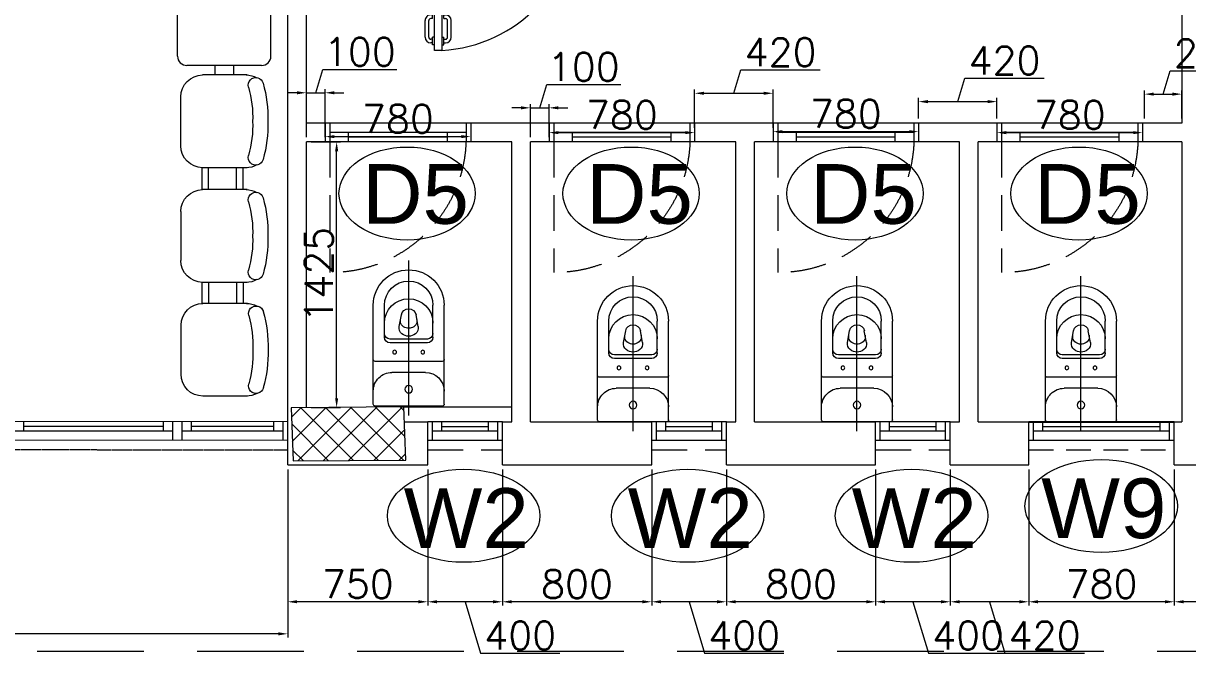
# Model space of a CAD drawing. Header units: millimetres. Extents: x -2143172 to 5255, y -610845 to 279739.
# Drawn here: x -1103364 to -1097125, y -595631 to -592252 of the extents above; entities that cross this region are included whole.
import ezdxf

# ---------------------------------------------------------------- set-up
doc = ezdxf.new("R2010")
doc.units = ezdxf.units.MM
doc.header["$LTSCALE"] = 30
doc.linetypes.add('HIDDEN', pattern=[9.525, 6.35, -3.175])
doc.linetypes.add('HIDDEN2', pattern=[0.1875, 0.125, -0.0625])
doc.layers.get('0').update_dxf_attribs({"lineweight": 5})
doc.layers.get('Defpoints').update_dxf_attribs({"lineweight": 5})
for name, color, linetype, lineweight in [('Al door tag', 4, 'Continuous', 5), ('Al Window tag', 5, 'Continuous', 5), ('Aluminum', 7, 'Continuous', 5), ('C-HYDR-CTCH', 6, 'Continuous', 5), ('dims.', 152, 'Continuous', 5), ('Hatch', 252, 'Continuous', 5), ('LOADING', 163, 'Continuous', 5), ('Medical Equipment and Furniture1', 163, 'Continuous', 5), ('New Aluminium', 250, 'Continuous', 5), ('Proj', 7, 'HIDDEN2', 5), ('SANIT', 250, 'Continuous', 5), ('Structure', 20, 'Continuous', 5), ('Walls', 32, 'Continuous', 5)]:
    doc.layers.add(name, color=color, linetype=linetype, lineweight=lineweight)
doc.layers.add('Wooden Joinery', color=7, linetype='Continuous', lineweight=5, true_color=0x521300)
doc.layers.add('X-WHITE glass', color=255, linetype='Continuous')
doc.styles.add('SIMPLEX', font='SIMPLEX.shx', dxfattribs={"height": 150})
doc.styles.add('TTLB-A0-JeddahDP$0$swis721', font='swiss.ttf')
doc.dimstyles.new('Buk', dxfattribs={"dimtxt": 150, "dimasz": 50, "dimexe": 20, "dimexo": 25, "dimgap": 20, "dimtad": 1, "dimdec": 0, "dimrnd": 5, "dimdsep": 46, "dimtxsty": 'SIMPLEX', "dimcen": 0, "dimdle": 20, "dimclrd": 256, "dimclre": 256, "dimclrt": 256, "dimadec": 0, "dimazin": 0, "dimtfac": 0.0075, "dimtdec": 0, "dimtmove": 1, "dimatfit": 2, "dimldrblk": 'ARCHTICK', "dimfxl": 1, "dimtolj": 1, "dimtzin": 0, "dimlwd": -1, "dimlwe": -1, "dimarcsym": 0})

# ---------------------------------------------------------------- blocks, each defined once
blk = doc.blocks.new('WC manta')
at = {"layer": 'SANIT'}
for p, q in [((-0.12, 0.19), (0.41, 0.19)), ((-0.13, 0.18), (-0.13, -0.18)), ((0.109, 0.18), (0.109, -0.18)), ((0.239, 0.13), (0.41, 0.13)), ((0.05, 0.09), (0.05, -0.09)), ((0.209, 0.1), (0.209, -0.1)), ((0.229, 0.1), (0.229, -0.1)), ((-0.18, 0), (0.65, 0)), ((0.2955, 0.051), (0.3581, 0.0393)), ((0.2955, -0.051), (0.3581, -0.0393)), ((0.239, -0.13), (0.41, -0.13)), ((-0.12, -0.19), (0.41, -0.19))]:
    blk.add_line(p, q, dxfattribs=at)
for centre, radius in [((0.159, 0.0752), 0.01), ((-0.04, 0), 0.02), ((0.159, -0.0753), 0.01)]:
    blk.add_circle(centre, radius, dxfattribs=at)
for centre, radius, start, end in [((-0.12, 0.18), 0.01, 90, 180), ((-0.05, 0.09), 0.1, 0, 90), ((0.119, 0.18), 0.01, 90, 180), ((0.41, 0), 0.19, 270, 90), ((0.239, 0.1), 0.03, 90, 180), ((0.259, 0.1), 0.03, 90, 180), ((0.3147, 0), 0.13, 270, 90), ((0.41, 0), 0.13, 270, 90), ((0.3029, 0), 0.0588, 141.52497, 218.47503), ((0.2882, 0.0117), 0.04, 79.42885, 141.52497), ((0.3454, 0), 0.0588, 166.41759, 193.58241), ((0.3271, 0.0044), 0.04, 79.42885, 166.41759), ((0.3507, 0), 0.04, 280.57115, 79.42885), ((0.2882, -0.0117), 0.04, 218.47503, 280.57115), ((0.3271, -0.0044), 0.04, 193.58241, 280.57115), ((-0.05, -0.09), 0.1, 270, 0), ((0.239, -0.1), 0.03, 180, 270), ((0.259, -0.1), 0.03, 180, 270), ((-0.12, -0.18), 0.01, 180, 270), ((0.119, -0.18), 0.01, 180, 270)]:
    blk.add_arc(centre, radius, start, end, dxfattribs=at)
blk = doc.blocks.new('*D604')
at = {"layer": 'Defpoints', "color": 0, "transparency": 16777216}
for p in [(-1101747, -592624.5), (-1101847, -592888.1, 0.1), (-1101747, -592888.1, 0.1)]:
    blk.add_point(p, dxfattribs=at)
at = {"layer": 'dims.', "transparency": 16777216}
for p, q in [((-1101797, -592624.5), (-1101759.5, -592499.5)), ((-1101759.5, -592499.5), (-1101362.4, -592499.5)), ((-1101897, -592624.5), (-1101947, -592624.5)), ((-1101847, -592624.5), (-1101747, -592624.5)), ((-1101847, -592624.5), (-1101747, -592624.5)), ((-1101697, -592624.5), (-1101647, -592624.5))]:
    blk.add_line(p, q, dxfattribs=at)
at = {"layer": 'dims.', "linetype": 'Continuous', "transparency": 16777216}
for p, q in [((-1101847, -592863.1), (-1101847, -592604.5)), ((-1101747, -592863.1), (-1101747, -592604.5))]:
    blk.add_line(p, q, dxfattribs=at)
at = {"layer": 'dims.', "transparency": 16777216}
for points in [[(-1101897, -592616.2), (-1101897, -592632.9), (-1101847, -592624.5)], [(-1101697, -592616.2), (-1101697, -592632.9), (-1101747, -592624.5)]]:
    blk.add_solid(points, dxfattribs=at)
at = {"layer": 'dims.', "transparency": 16777216, "insert": (-1101560.9, -592404.5), "char_height": 150, "attachment_point": 5, "style": 'SIMPLEX'}
blk.add_mtext('\\A1;100', dxfattribs=at)
blk = doc.blocks.new('_ArchTick')
at = {"color": 0, "linetype": 'ByBlock', "const_width": 0.15}
blk.add_lwpolyline([(-0.5, -0.5), (0.5, 0.5)], dxfattribs=at)
blk = doc.blocks.new('*D605')
at = {"layer": 'Defpoints', "color": 0, "transparency": 16777216}
for p in [(-1101747, -592838.1, 0.1), (-1100967, -592838.1, 0.1), (-1100967, -592859.6)]:
    blk.add_point(p, dxfattribs=at)
at = {"layer": 'dims.', "linetype": 'Continuous', "transparency": 16777216}
for p, q in [((-1101747, -592863.1), (-1101747, -592879.6)), ((-1100967, -592863.1), (-1100967, -592879.6))]:
    blk.add_line(p, q, dxfattribs=at)
at = {"layer": 'dims.', "transparency": 16777216}
blk.add_line((-1101697, -592859.6), (-1101017, -592859.6), dxfattribs=at)
for points in [[(-1101697, -592851.2), (-1101697, -592867.9), (-1101747, -592859.6)], [(-1101017, -592851.2), (-1101017, -592867.9), (-1100967, -592859.6)]]:
    blk.add_solid(points, dxfattribs=at)
at = {"layer": 'dims.', "transparency": 16777216, "insert": (-1101357, -592764.6), "char_height": 150, "attachment_point": 5, "style": 'SIMPLEX'}
blk.add_mtext('\\A1;780', dxfattribs=at)
blk = doc.blocks.new('*D606')
at = {"layer": 'Defpoints', "color": 0, "transparency": 16777216}
for p in [(-1100547, -592705.2), (-1100647, -592888.1, 0.1), (-1100547, -592888.1, 0.1)]:
    blk.add_point(p, dxfattribs=at)
at = {"layer": 'dims.', "transparency": 16777216}
for p, q in [((-1100597, -592705.2), (-1100559.5, -592580.2)), ((-1100559.5, -592580.2), (-1100162.4, -592580.2)), ((-1100697, -592705.2), (-1100747, -592705.2)), ((-1100647, -592705.2), (-1100547, -592705.2)), ((-1100647, -592705.2), (-1100547, -592705.2)), ((-1100497, -592705.2), (-1100447, -592705.2))]:
    blk.add_line(p, q, dxfattribs=at)
at = {"layer": 'dims.', "linetype": 'Continuous', "transparency": 16777216}
for p, q in [((-1100647, -592863.1), (-1100647, -592685.2)), ((-1100547, -592863.1), (-1100547, -592685.2))]:
    blk.add_line(p, q, dxfattribs=at)
at = {"layer": 'dims.', "transparency": 16777216}
for points in [[(-1100697, -592696.9), (-1100697, -592713.6), (-1100647, -592705.2)], [(-1100497, -592696.9), (-1100497, -592713.6), (-1100547, -592705.2)]]:
    blk.add_solid(points, dxfattribs=at)
at = {"layer": 'dims.', "transparency": 16777216, "insert": (-1100360.9, -592485.2), "char_height": 150, "attachment_point": 5, "style": 'SIMPLEX'}
blk.add_mtext('\\A1;100', dxfattribs=at)
blk = doc.blocks.new('*D607')
at = {"layer": 'Defpoints', "color": 0, "transparency": 16777216}
for p in [(-1100547, -592838.1, 0.1), (-1099767, -592838.1, 0.1), (-1099767, -592838.1)]:
    blk.add_point(p, dxfattribs=at)
at = {"layer": 'dims.', "transparency": 16777216}
blk.add_line((-1100497, -592838.1), (-1099817, -592838.1), dxfattribs=at)
at = {"layer": 'dims.', "linetype": 'Continuous', "transparency": 16777216}
for p, q in [((-1099767, -592813.1), (-1099767, -592818.1)), ((-1100547, -592863.1), (-1100547, -592858.1))]:
    blk.add_line(p, q, dxfattribs=at)
at = {"layer": 'dims.', "transparency": 16777216}
for points in [[(-1100497, -592829.8), (-1100497, -592846.5), (-1100547, -592838.1)], [(-1099817, -592829.8), (-1099817, -592846.5), (-1099767, -592838.1)]]:
    blk.add_solid(points, dxfattribs=at)
at = {"layer": 'dims.', "transparency": 16777216, "insert": (-1100157, -592743.1), "char_height": 150, "attachment_point": 5, "style": 'SIMPLEX'}
blk.add_mtext('\\A1;780', dxfattribs=at)
blk = doc.blocks.new('*D608')
at = {"layer": 'Defpoints', "color": 0, "transparency": 16777216}
for p in [(-1099347, -592627.1), (-1099767, -592838.1, 0.1), (-1099347, -592838.1, 0.1)]:
    blk.add_point(p, dxfattribs=at)
at = {"layer": 'dims.', "transparency": 16777216}
for p, q in [((-1099557, -592627.1), (-1099519.5, -592502.1)), ((-1099519.5, -592502.1), (-1099093.8, -592502.1)), ((-1099717, -592627.1), (-1099397, -592627.1))]:
    blk.add_line(p, q, dxfattribs=at)
at = {"layer": 'dims.', "linetype": 'Continuous', "transparency": 16777216}
for p, q in [((-1099767, -592813.1), (-1099767, -592607.1)), ((-1099347, -592813.1), (-1099347, -592607.1))]:
    blk.add_line(p, q, dxfattribs=at)
at = {"layer": 'dims.', "transparency": 16777216}
for points in [[(-1099717, -592618.8), (-1099717, -592635.4), (-1099767, -592627.1)], [(-1099397, -592618.8), (-1099397, -592635.4), (-1099347, -592627.1)]]:
    blk.add_solid(points, dxfattribs=at)
at = {"layer": 'dims.', "transparency": 16777216, "insert": (-1099306.6, -592407.1), "char_height": 150, "attachment_point": 5, "style": 'SIMPLEX'}
blk.add_mtext('\\A1;420', dxfattribs=at)
blk = doc.blocks.new('*D609')
at = {"layer": 'Defpoints', "color": 0, "transparency": 16777216}
for p in [(-1099347, -592838.1, 0.1), (-1098567, -592832.8), (-1098567, -592838.1, 0.1)]:
    blk.add_point(p, dxfattribs=at)
at = {"layer": 'dims.', "linetype": 'Continuous', "transparency": 16777216}
for p, q in [((-1099347, -592813.1), (-1099347, -592812.8)), ((-1098567, -592813.1), (-1098567, -592812.8))]:
    blk.add_line(p, q, dxfattribs=at)
at = {"layer": 'dims.', "transparency": 16777216}
blk.add_line((-1099297, -592832.8), (-1098617, -592832.8), dxfattribs=at)
for points in [[(-1099297, -592824.5), (-1099297, -592841.2), (-1099347, -592832.8)], [(-1098617, -592824.5), (-1098617, -592841.2), (-1098567, -592832.8)]]:
    blk.add_solid(points, dxfattribs=at)
at = {"layer": 'dims.', "transparency": 16777216, "insert": (-1098957, -592737.8), "char_height": 150, "attachment_point": 5, "style": 'SIMPLEX'}
blk.add_mtext('\\A1;780', dxfattribs=at)
blk = doc.blocks.new('*D610')
at = {"layer": 'Defpoints', "color": 0, "transparency": 16777216}
for p in [(-1098147, -592672), (-1098567, -592788.1, 0.1), (-1098147, -592788.1, 0.1)]:
    blk.add_point(p, dxfattribs=at)
at = {"layer": 'dims.', "transparency": 16777216}
for p, q in [((-1098357, -592672), (-1098319.5, -592547)), ((-1098319.5, -592547), (-1097893.8, -592547)), ((-1098517, -592672), (-1098197, -592672))]:
    blk.add_line(p, q, dxfattribs=at)
at = {"layer": 'dims.', "linetype": 'Continuous', "transparency": 16777216}
for p, q in [((-1098567, -592763.1), (-1098567, -592652)), ((-1098147, -592763.1), (-1098147, -592652))]:
    blk.add_line(p, q, dxfattribs=at)
at = {"layer": 'dims.', "transparency": 16777216}
for points in [[(-1098517, -592663.6), (-1098517, -592680.3), (-1098567, -592672)], [(-1098197, -592663.6), (-1098197, -592680.3), (-1098147, -592672)]]:
    blk.add_solid(points, dxfattribs=at)
at = {"layer": 'dims.', "transparency": 16777216, "insert": (-1098106.6, -592452), "char_height": 150, "attachment_point": 5, "style": 'SIMPLEX'}
blk.add_mtext('\\A1;420', dxfattribs=at)
blk = doc.blocks.new('*D611')
at = {"layer": 'Defpoints', "color": 0, "transparency": 16777216}
for p in [(-1098147, -592838.1, 0.1), (-1097367, -592838.1, 0.1), (-1097367, -592838.1)]:
    blk.add_point(p, dxfattribs=at)
at = {"layer": 'dims.', "linetype": 'Continuous', "transparency": 16777216}
for p, q in [((-1098147, -592813.1), (-1098147, -592818.1)), ((-1097367, -592813.1), (-1097367, -592818.1))]:
    blk.add_line(p, q, dxfattribs=at)
at = {"layer": 'dims.', "transparency": 16777216}
blk.add_line((-1098097, -592838.1), (-1097417, -592838.1), dxfattribs=at)
for points in [[(-1098097, -592829.8), (-1098097, -592846.5), (-1098147, -592838.1)], [(-1097417, -592829.8), (-1097417, -592846.5), (-1097367, -592838.1)]]:
    blk.add_solid(points, dxfattribs=at)
at = {"layer": 'dims.', "transparency": 16777216, "insert": (-1097757, -592743.1), "char_height": 150, "attachment_point": 5, "style": 'SIMPLEX'}
blk.add_mtext('\\A1;780', dxfattribs=at)
blk = doc.blocks.new('*D612')
at = {"layer": 'Defpoints', "color": 0, "transparency": 16777216}
for p in [(-1097157, -592631.8), (-1097357, -592788.1, 0.1), (-1097157, -592788.1, 0.1)]:
    blk.add_point(p, dxfattribs=at)
at = {"layer": 'dims.', "transparency": 16777216}
for p, q in [((-1097257, -592631.8), (-1097219.5, -592506.8)), ((-1097219.5, -592506.8), (-1096793.8, -592506.8)), ((-1097307, -592631.8), (-1097207, -592631.8))]:
    blk.add_line(p, q, dxfattribs=at)
at = {"layer": 'dims.', "linetype": 'Continuous', "transparency": 16777216}
for p, q in [((-1097357, -592763.1), (-1097357, -592611.8)), ((-1097157, -592763.1), (-1097157, -592611.8))]:
    blk.add_line(p, q, dxfattribs=at)
at = {"layer": 'dims.', "transparency": 16777216}
for points in [[(-1097307, -592623.4), (-1097307, -592640.1), (-1097357, -592631.8)], [(-1097207, -592623.4), (-1097207, -592640.1), (-1097157, -592631.8)]]:
    blk.add_solid(points, dxfattribs=at)
at = {"layer": 'dims.', "transparency": 16777216, "insert": (-1097006.6, -592411.8), "char_height": 150, "attachment_point": 5, "style": 'SIMPLEX'}
blk.add_mtext('\\A1;200', dxfattribs=at)
blk = doc.blocks.new('*D613')
at = {"layer": 'Defpoints', "color": 0, "transparency": 16777216}
for p in [(-1101847, -592888.1, 0.1), (-1101685.2, -592888.1), (-1101847, -594311.8, 0.1)]:
    blk.add_point(p, dxfattribs=at)
at = {"layer": 'dims.', "linetype": 'Continuous', "transparency": 16777216}
for p, q in [((-1101822, -592888.1), (-1101665.2, -592888.1)), ((-1101822, -594311.8), (-1101665.2, -594311.8))]:
    blk.add_line(p, q, dxfattribs=at)
at = {"layer": 'dims.', "transparency": 16777216}
blk.add_line((-1101685.2, -594261.8), (-1101685.2, -592938.1), dxfattribs=at)
for points in [[(-1101693.5, -592938.1), (-1101676.8, -592938.1), (-1101685.2, -592888.1)], [(-1101693.5, -594261.8), (-1101676.8, -594261.8), (-1101685.2, -594311.8)]]:
    blk.add_solid(points, dxfattribs=at)
at = {"layer": 'dims.', "transparency": 16777216, "insert": (-1101780.2, -593600), "char_height": 150, "attachment_point": 5, "rotation": 90, "style": 'SIMPLEX'}
blk.add_mtext('\\A1;1425', dxfattribs=at)
blk = doc.blocks.new('*D760')
at = {"layer": 'Defpoints', "color": 0, "transparency": 16777216}
for p in [(-1097197, -594618.1, 0.1), (-1096464.6, -594618.1, 0.1), (-1097197, -595352.5)]:
    blk.add_point(p, dxfattribs=at)
at = {"layer": 'dims.', "linetype": 'Continuous', "transparency": 16777216}
for p, q in [((-1097197, -594643.1), (-1097197, -595372.5)), ((-1096464.6, -594643.1), (-1096464.6, -595372.5))]:
    blk.add_line(p, q, dxfattribs=at)
at = {"layer": 'dims.', "transparency": 16777216}
blk.add_line((-1096514.6, -595352.5), (-1097147, -595352.5), dxfattribs=at)
for points in [[(-1097147, -595344.2), (-1097147, -595360.8), (-1097197, -595352.5)], [(-1096514.6, -595344.2), (-1096514.6, -595360.8), (-1096464.6, -595352.5)]]:
    blk.add_solid(points, dxfattribs=at)
at = {"layer": 'dims.', "transparency": 16777216, "insert": (-1096830.8, -595257.5), "char_height": 150, "attachment_point": 5, "style": 'SIMPLEX'}
blk.add_mtext('\\A1;730', dxfattribs=at)
blk = doc.blocks.new('*D761')
at = {"layer": 'Defpoints', "color": 0, "transparency": 16777216}
for p in [(-1097977, -594618.1, 0.1), (-1097197, -594618.1, 0.1), (-1097977, -595352.5)]:
    blk.add_point(p, dxfattribs=at)
at = {"layer": 'dims.', "linetype": 'Continuous', "transparency": 16777216}
for p, q in [((-1097977, -594643.1), (-1097977, -595372.5)), ((-1097197, -594643.1), (-1097197, -595372.5))]:
    blk.add_line(p, q, dxfattribs=at)
at = {"layer": 'dims.', "transparency": 16777216}
blk.add_line((-1097247, -595352.5), (-1097927, -595352.5), dxfattribs=at)
for points in [[(-1097927, -595344.2), (-1097927, -595360.8), (-1097977, -595352.5)], [(-1097247, -595344.2), (-1097247, -595360.8), (-1097197, -595352.5)]]:
    blk.add_solid(points, dxfattribs=at)
at = {"layer": 'dims.', "transparency": 16777216, "insert": (-1097587, -595257.5), "char_height": 150, "attachment_point": 5, "style": 'SIMPLEX'}
blk.add_mtext('\\A1;780', dxfattribs=at)
blk = doc.blocks.new('*D762')
at = {"layer": 'Defpoints', "color": 0, "transparency": 16777216}
for p in [(-1098397, -594618.1, 0.1), (-1097977, -594618.1, 0.1), (-1098397, -595352.5)]:
    blk.add_point(p, dxfattribs=at)
at = {"layer": 'dims.', "linetype": 'Continuous', "transparency": 16777216}
for p, q in [((-1098397, -594643.1), (-1098397, -595372.5)), ((-1097977, -594643.1), (-1097977, -595372.5))]:
    blk.add_line(p, q, dxfattribs=at)
at = {"layer": 'dims.', "transparency": 16777216}
for p, q in [((-1098027, -595352.5), (-1098347, -595352.5)), ((-1098187, -595352.5), (-1098104.5, -595627.5)), ((-1098104.5, -595627.5), (-1097678.8, -595627.5))]:
    blk.add_line(p, q, dxfattribs=at)
for points in [[(-1098347, -595344.2), (-1098347, -595360.8), (-1098397, -595352.5)], [(-1098027, -595344.2), (-1098027, -595360.8), (-1097977, -595352.5)]]:
    blk.add_solid(points, dxfattribs=at)
at = {"layer": 'dims.', "transparency": 16777216, "insert": (-1097891.6, -595532.5), "char_height": 150, "attachment_point": 5, "style": 'SIMPLEX'}
blk.add_mtext('\\A1;420', dxfattribs=at)
blk = doc.blocks.new('*D763')
at = {"layer": 'Defpoints', "color": 0, "transparency": 16777216}
for p in [(-1098797, -594618.1, 0.1), (-1098397, -594618.1, 0.1), (-1098797, -595352.5)]:
    blk.add_point(p, dxfattribs=at)
at = {"layer": 'dims.', "linetype": 'Continuous', "transparency": 16777216}
for p, q in [((-1098797, -594643.1), (-1098797, -595372.5)), ((-1098397, -594643.1), (-1098397, -595372.5))]:
    blk.add_line(p, q, dxfattribs=at)
at = {"layer": 'dims.', "transparency": 16777216}
for p, q in [((-1098447, -595352.5), (-1098747, -595352.5)), ((-1098597, -595352.5), (-1098514.5, -595627.5)), ((-1098514.5, -595627.5), (-1098088.8, -595627.5))]:
    blk.add_line(p, q, dxfattribs=at)
for points in [[(-1098747, -595344.2), (-1098747, -595360.8), (-1098797, -595352.5)], [(-1098447, -595344.2), (-1098447, -595360.8), (-1098397, -595352.5)]]:
    blk.add_solid(points, dxfattribs=at)
at = {"layer": 'dims.', "transparency": 16777216, "insert": (-1098301.6, -595532.5), "char_height": 150, "attachment_point": 5, "style": 'SIMPLEX'}
blk.add_mtext('\\A1;400', dxfattribs=at)
blk = doc.blocks.new('*D764')
at = {"layer": 'Defpoints', "color": 0, "transparency": 16777216}
for p in [(-1099597, -594618.1, 0.1), (-1098797, -594618.1, 0.1), (-1099597, -595352.5)]:
    blk.add_point(p, dxfattribs=at)
at = {"layer": 'dims.', "linetype": 'Continuous', "transparency": 16777216}
for p, q in [((-1099597, -594643.1), (-1099597, -595372.5)), ((-1098797, -594643.1), (-1098797, -595372.5))]:
    blk.add_line(p, q, dxfattribs=at)
at = {"layer": 'dims.', "transparency": 16777216}
blk.add_line((-1098847, -595352.5), (-1099547, -595352.5), dxfattribs=at)
for points in [[(-1099547, -595344.2), (-1099547, -595360.8), (-1099597, -595352.5)], [(-1098847, -595344.2), (-1098847, -595360.8), (-1098797, -595352.5)]]:
    blk.add_solid(points, dxfattribs=at)
at = {"layer": 'dims.', "transparency": 16777216, "insert": (-1099197, -595257.5), "char_height": 150, "attachment_point": 5, "style": 'SIMPLEX'}
blk.add_mtext('\\A1;800', dxfattribs=at)
blk = doc.blocks.new('*D765')
at = {"layer": 'Defpoints', "color": 0, "transparency": 16777216}
for p in [(-1099997, -594618.1, 0.1), (-1099597, -594618.1, 0.1), (-1099997, -595352.5)]:
    blk.add_point(p, dxfattribs=at)
at = {"layer": 'dims.', "linetype": 'Continuous', "transparency": 16777216}
for p, q in [((-1099997, -594643.1), (-1099997, -595372.5)), ((-1099597, -594643.1), (-1099597, -595372.5))]:
    blk.add_line(p, q, dxfattribs=at)
at = {"layer": 'dims.', "transparency": 16777216}
for p, q in [((-1099647, -595352.5), (-1099947, -595352.5)), ((-1099797, -595352.5), (-1099714.5, -595627.5)), ((-1099714.5, -595627.5), (-1099288.8, -595627.5))]:
    blk.add_line(p, q, dxfattribs=at)
for points in [[(-1099947, -595344.2), (-1099947, -595360.8), (-1099997, -595352.5)], [(-1099647, -595344.2), (-1099647, -595360.8), (-1099597, -595352.5)]]:
    blk.add_solid(points, dxfattribs=at)
at = {"layer": 'dims.', "transparency": 16777216, "insert": (-1099501.6, -595532.5), "char_height": 150, "attachment_point": 5, "style": 'SIMPLEX'}
blk.add_mtext('\\A1;400', dxfattribs=at)
blk = doc.blocks.new('*D766')
at = {"layer": 'Defpoints', "color": 0, "transparency": 16777216}
for p in [(-1100797, -594618.1, 0.1), (-1099997, -594618.1, 0.1), (-1100797, -595352.5)]:
    blk.add_point(p, dxfattribs=at)
at = {"layer": 'dims.', "linetype": 'Continuous', "transparency": 16777216}
for p, q in [((-1100797, -594643.1), (-1100797, -595372.5)), ((-1099997, -594643.1), (-1099997, -595372.5))]:
    blk.add_line(p, q, dxfattribs=at)
at = {"layer": 'dims.', "transparency": 16777216}
blk.add_line((-1100047, -595352.5), (-1100747, -595352.5), dxfattribs=at)
for points in [[(-1100747, -595344.2), (-1100747, -595360.8), (-1100797, -595352.5)], [(-1100047, -595344.2), (-1100047, -595360.8), (-1099997, -595352.5)]]:
    blk.add_solid(points, dxfattribs=at)
at = {"layer": 'dims.', "transparency": 16777216, "insert": (-1100397, -595257.5), "char_height": 150, "attachment_point": 5, "style": 'SIMPLEX'}
blk.add_mtext('\\A1;800', dxfattribs=at)
blk = doc.blocks.new('*D767')
at = {"layer": 'Defpoints', "color": 0, "transparency": 16777216}
for p in [(-1101197, -594618.1, 0.1), (-1100797, -594618.1, 0.1), (-1101197, -595352.5)]:
    blk.add_point(p, dxfattribs=at)
at = {"layer": 'dims.', "linetype": 'Continuous', "transparency": 16777216}
for p, q in [((-1101197, -594643.1), (-1101197, -595372.5)), ((-1100797, -594643.1), (-1100797, -595372.5))]:
    blk.add_line(p, q, dxfattribs=at)
at = {"layer": 'dims.', "transparency": 16777216}
for p, q in [((-1100847, -595352.5), (-1101147, -595352.5)), ((-1100997, -595352.5), (-1100914.5, -595627.5)), ((-1100914.5, -595627.5), (-1100488.8, -595627.5))]:
    blk.add_line(p, q, dxfattribs=at)
for points in [[(-1101147, -595344.2), (-1101147, -595360.8), (-1101197, -595352.5)], [(-1100847, -595344.2), (-1100847, -595360.8), (-1100797, -595352.5)]]:
    blk.add_solid(points, dxfattribs=at)
at = {"layer": 'dims.', "transparency": 16777216, "insert": (-1100701.6, -595532.5), "char_height": 150, "attachment_point": 5, "style": 'SIMPLEX'}
blk.add_mtext('\\A1;400', dxfattribs=at)
blk = doc.blocks.new('*D768')
at = {"layer": 'Defpoints', "color": 0, "transparency": 16777216}
for p in [(-1101947, -594618.1, 0.1), (-1101197, -594618.1, 0.1), (-1101947, -595352.5)]:
    blk.add_point(p, dxfattribs=at)
at = {"layer": 'dims.', "linetype": 'Continuous', "transparency": 16777216}
for p, q in [((-1101947, -594643.1), (-1101947, -595372.5)), ((-1101197, -594643.1), (-1101197, -595372.5))]:
    blk.add_line(p, q, dxfattribs=at)
at = {"layer": 'dims.', "transparency": 16777216}
blk.add_line((-1101247, -595352.5), (-1101897, -595352.5), dxfattribs=at)
for points in [[(-1101897, -595344.2), (-1101897, -595360.8), (-1101947, -595352.5)], [(-1101247, -595344.2), (-1101247, -595360.8), (-1101197, -595352.5)]]:
    blk.add_solid(points, dxfattribs=at)
at = {"layer": 'dims.', "transparency": 16777216, "insert": (-1101572, -595257.5), "char_height": 150, "attachment_point": 5, "style": 'SIMPLEX'}
blk.add_mtext('\\A1;750', dxfattribs=at)
blk = doc.blocks.new('*D769')
at = {"layer": 'Defpoints', "color": 0, "transparency": 16777216}
for p in [(-1108523.6, -594617.1, 0.1), (-1101947, -594618.1, 0.1), (-1108523.6, -595524.3)]:
    blk.add_point(p, dxfattribs=at)
at = {"layer": 'dims.', "linetype": 'Continuous', "transparency": 16777216}
for p, q in [((-1108523.6, -594642.1), (-1108523.6, -595544.3)), ((-1101947, -594643.1), (-1101947, -595544.3))]:
    blk.add_line(p, q, dxfattribs=at)
at = {"layer": 'dims.', "transparency": 16777216}
blk.add_line((-1101997, -595524.3), (-1108473.6, -595524.3), dxfattribs=at)
for points in [[(-1108473.6, -595516), (-1108473.6, -595532.7), (-1108523.6, -595524.3)], [(-1101997, -595516), (-1101997, -595532.7), (-1101947, -595524.3)]]:
    blk.add_solid(points, dxfattribs=at)
at = {"layer": 'dims.', "transparency": 16777216, "insert": (-1105235.3, -595429.3), "char_height": 150, "attachment_point": 5, "style": 'SIMPLEX'}
blk.add_mtext('\\A1;6575', dxfattribs=at)
blk = doc.blocks.new('A$C47696aed')
at = {"layer": 'Hatch'}
h = blk.add_hatch(dxfattribs=at)
h.set_pattern_fill('ANSI37', color=256, scale=30)
h.paths.add_polyline_path([(50952.7, 21917.9), (50348.7, 21909.7), (50352.6, 21621.3), (50956.6, 21629.5)])
h.paths.add_polyline_path([(43791.9, 21910.1), (43208.4, 21904.7), (43188.5, 21613.3), (43772, 21618.7)])
h.paths.add_polyline_path([(29414.9, 21902.8), (28815.8, 21898.7), (28810.1, 21605.6), (29409.2, 21609.7)])
h.paths.add_polyline_path([(36600.2, 21904.9), (35999, 21897.4), (35990.7, 21611.8), (36591.9, 21619.3)])
h.paths.add_polyline_path([(22195.7, 21912), (21589.3, 21890.2), (21603.8, 21597.6), (22210.2, 21619.5)])
h.paths.add_polyline_path([(15459.1, 21901.7), (14237.2, 21925.6), (14230.7, 21629.5), (15452.7, 21605.5)])
h.paths.add_polyline_path([(15473.2, 14701.6), (14258.2, 14685.8), (14244.7, 14393.4), (15459.7, 14409.1)])
h.paths.add_polyline_path([(15447.1, 7508.4), (14244, 7492.4), (14238.3, 7199.4), (15441.4, 7215.3)])
h.paths.add_polyline_path([(15465.6, 309.7), (14269, 298.3), (14271.8, 3.8), (15468.5, 15.2)])
h.paths.add_polyline_path([(7830.6, 311.8), (7227.1, 308.1), (7237.7, 22.6), (7841.3, 26.3)])
h.paths.add_polyline_path([(7815.2, 7509.8), (7218.4, 7511.4), (7218.2, 7210.2), (7815.1, 7208.6)])
h.paths.add_polyline_path([(7825.1, 14699.4), (7205.8, 14700.6), (7195.2, 14397.6), (7814.5, 14396.4)])
h.paths.add_polyline_path([(7801.7, 21878.7), (7201.1, 21893.2), (7197.5, 21603.6), (7798.1, 21589.1)])
h.paths.add_polyline_path([(602.6, 21876.9), (0, 21899.6), (1.9, 21611.2), (604.5, 21588.5)])
h.paths.add_polyline_path([(610.4, 7498.6), (8.3, 7491.6), (11.7, 7200), (613.7, 7206.9)])
h.paths.add_polyline_path([(627.9, 303.9), (29.5, 302.9), (34.3, 2.3), (632.7, 3.3)])
h.paths.add_polyline_path([(22214.6, 317.2), (21608.9, 304.3), (21614.6, 3.1), (22220.3, 16)])
h.paths.add_polyline_path([(22208.1, 7509.7), (21613.7, 7492.1), (21615.8, 7195.5), (22210.2, 7213.1)])
h.paths.add_polyline_path([(22199.3, 14717.7), (21600.4, 14710), (21604.4, 14409.9), (22203.4, 14417.6)])
h.paths.add_polyline_path([(29399.7, 14702.4), (28797.7, 14707.1), (28802, 14415), (29403.9, 14410.3)])
h.paths.add_polyline_path([(29403.4, 7519.8), (28799.6, 7502.2), (28813, 7202.1), (29413.1, 7223.2)])
h.paths.add_polyline_path([(29419.5, 303.8), (28815.7, 310.4), (28813.3, 24.7), (29417.2, 18.1)])
h.paths.add_polyline_path([(36618, 314.2), (36020.7, 299.7), (36029.7, 0), (36627, 14.6)])
h.paths.add_polyline_path([(36610.7, 7502.6), (36009.5, 7504.5), (36010.6, 7207.3), (36611.9, 7205.4)])
h.paths.add_polyline_path([(36574.3, 14706.4), (35993.4, 14711.1), (36013.1, 14421.3), (36594, 14416.6)])
h.paths.add_polyline_path([(43777.6, 14705.7), (43180, 14719.4), (43182, 14427.5), (43779.6, 14413.8)])
h.paths.add_polyline_path([(43778.6, 7507.1), (43210.2, 7499.5), (43212, 7205.4), (43780.5, 7213)])
h.paths.add_polyline_path([(43815.7, 310), (43210.4, 307.3), (43211.8, 2.8), (43817, 5.4)])
h.paths.add_polyline_path([(50989.9, 309.5), (50401.9, 325.5), (50388.7, 18.3), (50976.7, 2.3)])
h.paths.add_polyline_path([(50974.1, 7508.9), (50370.9, 7510), (50368.9, 7213.4), (50972.2, 7212.3)])
at = {"layer": 'C-HYDR-CTCH', "color": 4, "flags": 128}
blk.add_lwpolyline([(7237.7, 22.6), (7841.3, 26.3), (7830.6, 311.8), (7227.1, 308.1), (7237.7, 22.6)], dxfattribs=at)
blk = doc.blocks.new('A$C72370EFE')
at = {"layer": 'Wooden Joinery'}
for p, q in [((-0.01, -0.04), (-0.02, -0.04)), ((-0.01, -0.06), (-0.02, -0.06)), ((-0.01, -0.03), (-0.01, -0.07)), ((0, -0.03), (-0.01, -0.03)), ((0.04, -0.03), (0.05, -0.03)), ((0.05, -0.03), (0.05, -0.07)), ((0.05, -0.04), (0.06, -0.04)), ((0.05, -0.06), (0.06, -0.06)), ((-0.05, -0.07), (-0.05, -0.16)), ((-0.03, -0.07), (-0.03, -0.16)), ((0, -0.07), (-0.01, -0.07)), ((0.04, -0.07), (0.05, -0.07)), ((0.07, -0.07), (0.07, -0.16)), ((0.09, -0.07), (0.09, -0.16)), ((-0.01, -0.17), (-0.02, -0.17)), ((-0.01, -0.17), (-0.01, -0.19)), ((0.05, -0.17), (0.06, -0.17)), ((0.05, -0.17), (0.05, -0.19)), ((-0.01, -0.19), (-0.02, -0.19)), ((0.05, -0.19), (0.06, -0.19))]:
    blk.add_line(p, q, dxfattribs=at)
for centre, radius, start, end in [((-0.02, -0.07), 0.03, 90, 180), ((-0.02, -0.07), 0.01, 90, 180), ((0.06, -0.07), 0.03, 0, 90), ((0.06, -0.07), 0.01, 0, 90), ((-0.02, -0.16), 0.03, 180, 270), ((-0.02, -0.16), 0.01, 180, 270), ((0.06, -0.16), 0.01, 270, 0), ((0.06, -0.16), 0.03, 270, 0)]:
    blk.add_arc(centre, radius, start, end, dxfattribs=at)
blk = doc.blocks.new('A$C5FCA3E6B')
at = {"layer": 'Wooden Joinery'}
for points in [[(80, 858.9), (80, 868.9), (10, 878.9), (10, 858.9)], [(840, 858.9), (840, 868.9), (910, 878.9), (910, 858.9)], [(70, 758.9), (70, 748.9), (0, 738.9), (0, 758.9)], [(120, 758.9), (120, 0), (80, 0), (80, 758.9)], [(850, 758.9), (850, 748.9), (920, 738.9), (920, 758.9)]]:
    blk.add_lwpolyline(points, close=True, dxfattribs=at)
for points in [[(45, 758.9), (45, 858.9), (20, 858.9), (20, 758.9), (45, 758.9)], [(45, 758.9), (80, 758.9), (80, 798.9), (90, 798.9), (90, 858.9), (45, 858.9), (45, 758.9)], [(875, 758.9), (840, 758.9), (840, 798.9), (830, 798.9), (830, 858.9), (875, 858.9), (875, 758.9)], [(875, 758.9), (875, 858.9), (900, 858.9), (900, 758.9), (875, 758.9)]]:
    blk.add_lwpolyline(points, dxfattribs=at)
blk.add_arc((80, 758.9), 760, 273.01713, 0, dxfattribs=at)
at = {"layer": 'Wooden Joinery', "xscale": 999.9999999998854, "yscale": 999.9999999998854, "zscale": 999.9999999998854, "rotation": 180}
blk.add_blockref('A$C72370EFE', (120, 0), dxfattribs=at)
blk = doc.blocks.new('3 s')
at = {"layer": 'Medical Equipment and Furniture1', "ltscale": 20}
for p, q in [((-699751.3, -400642.9), (-699535.1, -400642.9)), ((-699751.3, -400642.9), (-699512.7, -400642.9)), ((-699395.5, -401022.6), (-699395.5, -400760.1)), ((-699751.3, -401139.7), (-699512.7, -401139.7)), ((-699728.3, -401139.7), (-699728.3, -401257.6)), ((-699692.1, -401139.7), (-699692.1, -401257.6)), ((-699542.3, -401139.7), (-699542.3, -401257.6)), ((-699507.5, -401139.6), (-699507.5, -401257.6)), ((-699751.3, -401257.5), (-699512.7, -401257.5)), ((-699395.5, -401374.7), (-699395.5, -401637.2)), ((-699751.3, -401754.4), (-699512.7, -401754.4)), ((-699751.3, -401754.4), (-699535.1, -401754.4)), ((-699729.5, -401754.3), (-699729.5, -401867)), ((-699693.4, -401754.3), (-699693.4, -401867)), ((-699543.5, -401754.3), (-699543.5, -401867)), ((-699508.8, -401754.3), (-699508.8, -401867.1)), ((-699752.5, -401867), (-699536.4, -401867)), ((-699752.5, -401867), (-699514, -401867)), ((-699396.8, -402246.7), (-699396.8, -401984.2)), ((-699752.5, -402363.9), (-699514, -402363.9))]:
    blk.add_line(p, q, dxfattribs=at)
for centre, radius, start, end in [((-699797.6, -400697.4), 40.5, 344.36103, 164.36104), ((-699746.1, -400760.1), 117.2, 90, 118.96988), ((-699512.7, -400760.1), 117.2, 0, 90), ((-699174.6, -400871.8), 687.4, 164.36103, 181.62474), ((-699174.6, -400871.8), 606.4, 164.36103, 181.84194), ((-699174.6, -400910.8), 687.4, 178.37526, 195.63897), ((-699174.6, -400910.8), 606.4, 178.15806, 195.63897), ((-699512.7, -401022.6), 117.2, 270, 0), ((-699797.6, -401085.2), 40.5, 195.63896, 15.63897), ((-699746.1, -401022.6), 117.2, 241.03012, 270), ((-699797.6, -401312.1), 40.5, 344.36103, 164.36104), ((-699746.1, -401374.7), 117.2, 90, 118.96988), ((-699512.7, -401374.7), 117.2, 0, 90), ((-699174.6, -401486.5), 687.4, 164.36103, 181.62474), ((-699174.6, -401486.5), 606.4, 164.36103, 181.84194), ((-699174.6, -401525.5), 687.4, 178.37526, 195.63897), ((-699174.6, -401525.5), 606.4, 178.15806, 195.63897), ((-699512.7, -401637.2), 117.2, 270, 0), ((-699797.6, -401699.8), 40.5, 195.63896, 15.63897), ((-699746.1, -401637.2), 117.2, 241.03012, 270), ((-699175.9, -402096), 687.4, 164.36103, 181.62474), ((-699798.9, -401921.6), 40.5, 344.36103, 164.36104), ((-699747.3, -401984.2), 117.2, 90, 118.96988), ((-699514, -401984.2), 117.2, 0, 90), ((-699175.9, -402096), 606.4, 164.36103, 181.84194), ((-699175.9, -402135), 687.4, 178.37526, 195.63897), ((-699175.9, -402135), 606.4, 178.15806, 195.63897), ((-699514, -402246.7), 117.2, 270, 0), ((-699798.9, -402309.3), 40.5, 195.63896, 15.63897), ((-699747.3, -402246.7), 117.2, 241.03012, 270)]:
    blk.add_arc(centre, radius, start, end, dxfattribs=at)
blk = doc.blocks.new('A$C269B7191')
at = {"layer": 'Al Window tag'}
blk.add_ellipse((0, 0), major_axis=(408.6, 0), ratio=0.610025, dxfattribs=at)
at = {"layer": 'Al Window tag', "insert": (-321.4, 147.9), "char_height": 320, "attachment_point": 1, "style": 'TTLB-A0-JeddahDP$0$swis721'}
blk.add_mtext_dynamic_manual_height_columns('W2', width=1569.457, gutter_width=9406.5, heights=[480.3], dxfattribs=at)
blk = doc.blocks.new('A$C262E07A7')
at = {"layer": 'Al Window tag'}
blk.add_ellipse((388.5, -327.3, -0.1), major_axis=(408.6, 0), ratio=0.610025, dxfattribs=at)
at = {"layer": 'Al Window tag', "insert": (67.1, -179.4, -0.1), "char_height": 320, "attachment_point": 1, "style": 'TTLB-A0-JeddahDP$0$swis721'}
blk.add_mtext_dynamic_manual_height_columns('W9', width=1569.457, gutter_width=9406.5, heights=[480.3], dxfattribs=at)
blk = doc.blocks.new('A$C39C6726A')
at = {"layer": 'New Aluminium', "linetype": 'HIDDEN'}
blk.add_line((25, 100), (25, 800), dxfattribs=at)
at = {"layer": 'New Aluminium'}
for p, q in [((780, 100), (0, 100)), ((25, 0), (25, 100)), ((125, 100), (125, 50)), ((655, 75), (125, 75)), ((655, 100), (655, 50)), ((755, 0), (755, 100)), ((780, 0), (0, 0)), ((755, 50), (25, 50))]:
    blk.add_line(p, q, dxfattribs=at)
at = {"layer": 'New Aluminium', "linetype": 'HIDDEN'}
blk.add_arc((29.3, 73.9), 726.2, 2.0631, 90.34049, dxfattribs=at)
blk = doc.blocks.new('A$C23F03E74')
at = {"layer": 'Al door tag'}
blk.add_ellipse((-365, 0), major_axis=(365, 0), ratio=0.682917, dxfattribs=at)
at = {"layer": 'Al door tag', "insert": (-605.2, 157.7), "char_height": 320, "attachment_point": 1, "style": 'TTLB-A0-JeddahDP$0$swis721'}
blk.add_mtext_dynamic_manual_height_columns('D5', width=1569.457, gutter_width=9406.5, heights=[480.3], dxfattribs=at)
blk = doc.blocks.new('GF21009T-P')
for p, q in [((0.4002, 0.5), (0, 0.5)), ((-0.0499, 0.4501), (-0.0499, 0.0499)), ((0.4501, 0.4501), (0.4501, 0.0499)), ((0.4501, 0.3), (0.5001, 0.3)), ((0.4501, 0.2), (0.5001, 0.2)), ((0.4002, 0), (0, 0))]:
    blk.add_line(p, q)
for centre, start, end in [((0, 0.4501), 90, 180), ((0.4002, 0.4501), 0, 90), ((0, 0.0499), 180, 270), ((0.4002, 0.0499), 270, 0)]:
    blk.add_arc(centre, 0.0499, start, end)

msp = doc.modelspace()

# ---------------------------------------------------------------- linework, layer by layer
at = {"layer": 'Aluminum'}
for p, q in [((-1101947, -594388.1, 0.2), (-1108525, -594382.9, 0.2)), ((-1103362, -594438.1, 0.2), (-1103362, -594388.1, 0.2)), ((-1102612, -594438.1, 0.2), (-1102612, -594388.1, 0.2)), ((-1102562, -594488.1, 0.2), (-1102562, -594388.1, 0.2)), ((-1102512, -594488.1, 0.2), (-1102512, -594388.1, 0.2)), ((-1102462, -594438.1, 0.2), (-1102462, -594388.1, 0.2)), ((-1102022, -594438.1, 0.2), (-1102022, -594388.1, 0.2)), ((-1101972, -594488.1, 0.2), (-1101972, -594388.1, 0.2)), ((-1100797, -594388.1, 0.2), (-1101197, -594388.1, 0.2)), ((-1101172, -594488.1, 0.2), (-1101172, -594388.1, 0.2)), ((-1101122, -594438.1, 0.2), (-1101122, -594388.1, 0.2)), ((-1100872, -594438.1, 0.2), (-1100872, -594388.1, 0.2)), ((-1100822, -594488.1, 0.2), (-1100822, -594388.1, 0.2)), ((-1099597, -594388.1, 0.2), (-1099997, -594388.1, 0.2)), ((-1099972, -594488.1, 0.2), (-1099972, -594388.1, 0.2)), ((-1099922, -594438.1, 0.2), (-1099922, -594388.1, 0.2)), ((-1099672, -594438.1, 0.2), (-1099672, -594388.1, 0.2)), ((-1099622, -594488.1, 0.2), (-1099622, -594388.1, 0.2)), ((-1098397, -594388.1, 0.2), (-1098797, -594388.1, 0.2)), ((-1098772, -594488.1, 0.2), (-1098772, -594388.1, 0.2)), ((-1098722, -594438.1, 0.2), (-1098722, -594388.1, 0.2)), ((-1098472, -594438.1, 0.2), (-1098472, -594388.1, 0.2)), ((-1098422, -594488.1, 0.2), (-1098422, -594388.1, 0.2)), ((-1097197, -594388.1, 0.2), (-1097597, -594388.1, 0.2)), ((-1097197, -594388.1, 0.2), (-1097597, -594388.1, 0.2)), ((-1097272, -594438.1, 0.2), (-1097272, -594388.1, 0.2)), ((-1097272, -594438.1, 0.2), (-1097272, -594388.1, 0.2)), ((-1097222, -594488.1, 0.2), (-1097222, -594388.1, 0.2)), ((-1097222, -594488.1, 0.2), (-1097222, -594388.1, 0.2)), ((-1102562, -594438.1, 0.2), (-1103412, -594438.1, 0.2)), ((-1102612, -594413.1, 0.2), (-1103362, -594413.1, 0.2)), ((-1101972, -594438.1, 0.2), (-1102512, -594438.1, 0.2)), ((-1102022, -594413.1, 0.2), (-1102462, -594413.1, 0.2)), ((-1100822, -594438.1, 0.2), (-1101172, -594438.1, 0.2)), ((-1101122, -594413.1, 0.2), (-1100872, -594413.1, 0.2)), ((-1099622, -594438.1, 0.2), (-1099972, -594438.1, 0.2)), ((-1099922, -594413.1, 0.2), (-1099672, -594413.1, 0.2)), ((-1098422, -594438.1, 0.2), (-1098772, -594438.1, 0.2)), ((-1098722, -594413.1, 0.2), (-1098472, -594413.1, 0.2)), ((-1097222, -594438.1, 0.2), (-1097572, -594438.1, 0.2)), ((-1097222, -594438.1, 0.2), (-1097572, -594438.1, 0.2)), ((-1097522, -594413.1, 0.2), (-1097272, -594413.1, 0.2)), ((-1097522, -594413.1, 0.2), (-1097272, -594413.1, 0.2)), ((-1101947, -594488.1, 0.2), (-1108525, -594482.9, 0.2)), ((-1100797, -594488.1, 0.2), (-1101197, -594488.1, 0.2)), ((-1099597, -594488.1, 0.2), (-1099997, -594488.1, 0.2)), ((-1098397, -594488.1, 0.2), (-1098797, -594488.1, 0.2)), ((-1097197, -594488.1, 0.2), (-1097597, -594488.1, 0.2)), ((-1097197, -594488.1, 0.2), (-1097597, -594488.1, 0.2))]:
    msp.add_line(p, q, dxfattribs=at)
at = {"layer": 'Aluminum', "color": 30, "true_color": 0xf26722}
for p, q in [((-1097952, -594488.1, 0.2), (-1097952, -594388.1, 0.2)), ((-1097902, -594438.1, 0.2), (-1097902, -594388.1, 0.2)), ((-1097272, -594438.1, 0.2), (-1097272, -594388.1, 0.2)), ((-1097222, -594488.1, 0.2), (-1097222, -594388.1, 0.2)), ((-1097222, -594438.1, 0.2), (-1097952, -594438.1, 0.2)), ((-1097902, -594413.1, 0.2), (-1097272, -594413.1, 0.2)), ((-1097197, -594488.1, 0.2), (-1097977, -594488.1, 0.2))]:
    msp.add_line(p, q, dxfattribs=at)
at = {"layer": 'Proj'}
msp.add_line((-1108525, -594532.9, 0.2), (-1101947, -594538.1, 0.2), dxfattribs=at)
at = {"layer": 'Proj', "linetype": 'HIDDEN'}
for p, q in [((-1101197, -594538.1, 0.2), (-1100797, -594538.1, 0.2)), ((-1099997, -594538.1, 0.2), (-1099597, -594538.1, 0.2)), ((-1098797, -594538.1, 0.2), (-1098397, -594538.1, 0.2))]:
    msp.add_line(p, q, dxfattribs=at)
at = {"layer": 'Proj', "color": 30, "linetype": 'HIDDEN', "ltscale": 0.7, "true_color": 0xf26722}
msp.add_line((-1097977, -594538.1, 0.2), (-1097197, -594538.1, 0.2), dxfattribs=at)
at = {"layer": 'Proj', "linetype": 'HIDDEN', "ltscale": 3, "elevation": 0.2}
msp.add_lwpolyline([(-1058727, -571718.1), (-1110147, -571718.1), (-1110147, -595618.1), (-1058727, -595618.1)], dxfattribs=at)
at = {"layer": 'Walls'}
for p, q in [((-1101947, -594618.1, 0.2), (-1101947, -590668.1, 0.2)), ((-1101847, -592788.1, 0.2), (-1101847, -591638.1, 0.2)), ((-1097157, -591638.1, 0.2), (-1097157, -592788.1, 0.2)), ((-1101747, -592788.1, 0.2), (-1101847, -592788.1, 0.2)), ((-1101747, -592788.1, 0.2), (-1101747, -592888.1, 0.2)), ((-1100967, -592788.1, 0.2), (-1100967, -592888.1, 0.2)), ((-1100547, -592788.1, 0.2), (-1100967, -592788.1, 0.2)), ((-1100547, -592788.1, 0.2), (-1100547, -592888.1, 0.2)), ((-1099347, -592788.1, 0.2), (-1099767, -592788.1, 0.2)), ((-1099767, -592788.1, 0.2), (-1099767, -592888.1, 0.2)), ((-1099347, -592788.1, 0.2), (-1099347, -592888.1, 0.2)), ((-1098147, -592788.1, 0.2), (-1098567, -592788.1, 0.2)), ((-1098567, -592788.1, 0.2), (-1098567, -592888.1, 0.2)), ((-1098147, -592788.1, 0.2), (-1098147, -592888.1, 0.2)), ((-1097157, -592788.1, 0.2), (-1097367, -592788.1, 0.2)), ((-1097367, -592788.1, 0.2), (-1097367, -592888.1, 0.2)), ((-1101847, -594311.8, 0.2), (-1101847, -592888.1, 0.2)), ((-1101747, -592888.1, 0.2), (-1101847, -592888.1, 0.2)), ((-1100747, -592888.1, 0.2), (-1100967, -592888.1, 0.2)), ((-1100747, -594388.1, 0.2), (-1100747, -592888.1, 0.2)), ((-1100547, -592888.1, 0.2), (-1100647, -592888.1, 0.2)), ((-1100647, -594388.1, 0.2), (-1100647, -592888.1, 0.2)), ((-1099547, -592888.1, 0.2), (-1099767, -592888.1, 0.2)), ((-1099547, -594388.1, 0.2), (-1099547, -592888.1, 0.2)), ((-1099447, -594388.1, 0.2), (-1099447, -592888.1, 0.2)), ((-1099347, -592888.1, 0.2), (-1099447, -592888.1, 0.2)), ((-1098347, -592888.1, 0.2), (-1098567, -592888.1, 0.2)), ((-1098347, -594388.1, 0.2), (-1098347, -592888.1, 0.2)), ((-1098247, -594388.1, 0.2), (-1098247, -592888.1, 0.2)), ((-1098147, -592888.1, 0.2), (-1098247, -592888.1, 0.2)), ((-1097157, -592888.1, 0.2), (-1097367, -592888.1, 0.2)), ((-1097157, -592888.1, 0.2), (-1097157, -594388.1, 0.2)), ((-1101325.7, -594308.6, 0.2), (-1100747, -594308.6, 0.2)), ((-1101322.8, -594388.1, 0.2), (-1101197, -594388.1, 0.2)), ((-1101197, -594618.1, 0.2), (-1101197, -594388.1, 0.2)), ((-1100797, -594388.1, 0.2), (-1100747, -594388.1, 0.2)), ((-1100797, -594618.1, 0.2), (-1100797, -594388.1, 0.2)), ((-1100647, -594388.1, 0.2), (-1099997, -594388.1, 0.2)), ((-1099997, -594618.1, 0.2), (-1099997, -594388.1, 0.2)), ((-1099597, -594618.1, 0.2), (-1099597, -594388.1, 0.2)), ((-1099597, -594388.1, 0.2), (-1099547, -594388.1, 0.2)), ((-1099447, -594388.1, 0.2), (-1098797, -594388.1, 0.2)), ((-1098797, -594618.1, 0.2), (-1098797, -594388.1, 0.2)), ((-1098397, -594388.1, 0.2), (-1098347, -594388.1, 0.2)), ((-1098397, -594618.1, 0.2), (-1098397, -594388.1, 0.2)), ((-1098247, -594388.1, 0.2), (-1097597, -594388.1, 0.2)), ((-1097977, -594618.1, 0.2), (-1097977, -594388.1, 0.2)), ((-1097197, -594388.1, 0.2), (-1097157, -594388.1, 0.2)), ((-1097197, -594618.1, 0.2), (-1097197, -594388.1, 0.2)), ((-1097197, -594618.1, 0.2), (-1097197, -594388.1, 0.2)), ((-1097197, -594618.1, 0.2), (-1097197, -594388.1, 0.2)), ((-1101947, -594618.1, 0.2), (-1101197, -594618.1, 0.2)), ((-1100797, -594618.1, 0.2), (-1099997, -594618.1, 0.2)), ((-1099597, -594618.1, 0.2), (-1098797, -594618.1, 0.2)), ((-1098397, -594618.1, 0.2), (-1097977, -594618.1, 0.2)), ((-1097197, -594618.1, 0.2), (-1096464.6, -594618.1, 0.2))]:
    msp.add_line(p, q, dxfattribs=at)
at = {"layer": 'X-WHITE glass', "color": 30, "ltscale": 6, "true_color": 0xf26722}
msp.add_line((-1097977, -594388.1, 0.2), (-1097197, -594388.1, 0.2), dxfattribs=at)

# ---------------------------------------------------------------- block references
at = {"layer": 'Al door tag'}
for p in [(-1100942.5, -593164.4, 0.2), (-1099742.5, -593164.4, 0.2), (-1098542.5, -593164.4, 0.2), (-1097342.5, -593164.4, 0.2)]:
    msp.add_blockref('A$C23F03E74', p, dxfattribs=at)
at = {"layer": 'Al Window tag'}
for name, p in [('A$C269B7191', (-1101004.6, -594891.7, 0.4)), ('A$C269B7191', (-1099804.6, -594891.7, 0.4)), ('A$C269B7191', (-1098604.6, -594891.7, 0.4)), ('A$C262E07A7', (-1097977, -594512.2, 0.4))]:
    msp.add_blockref(name, p, dxfattribs=at)
at = {"layer": 'LOADING', "extrusion": (3.51192e-12, 1.27212e-09, 1), "xscale": 1000, "yscale": 1000, "zscale": 1000, "rotation": 269.9999954191752}
msp.add_blockref('GF21009T-P', (-1102537.3, -592028.2, 0.1), dxfattribs=at)
at = {"layer": 'LOADING', "xscale": -1}
msp.add_blockref('3 s', (-1801915.8, -191886.3, 0.1), dxfattribs=at)
at = {"layer": 'New Aluminium', "linetype": 'HIDDEN', "xscale": -1, "rotation": 180.0037743369208}
for p in [(-1101747, -592788.1, 0.2), (-1100547, -592788.1, 0.2), (-1099347, -592788.1, 0.2), (-1098147, -592788.1, 0.2)]:
    msp.add_blockref('A$C39C6726A', p, dxfattribs=at)
at = {"layer": 'SANIT', "xscale": -999.9999999999995, "yscale": 999.9999999999995, "zscale": 999.9999999999995, "rotation": 270}
for p in [(-1101299, -594173.4, 0.2), (-1100097, -594258.1, 0.2), (-1098897, -594258.1, 0.2), (-1097697, -594258.1, 0.2)]:
    msp.add_blockref('WC manta', p, dxfattribs=at)
at = {"layer": 'Structure', "color": 3}
msp.add_blockref('A$C47696aed', (-1109156.4, -594620.4, 0.2), dxfattribs=at)
at = {"layer": 'Wooden Joinery'}
msp.add_blockref('A$C5FCA3E6B', (-1101241.2, -592397.1, 0.2), dxfattribs=at)

# ---------------------------------------------------------------- dimensions: what is measured, and where the dimension line sits
at = {"layer": 'dims.'}
for base, p1, p2, picture, middle in [((-1101747, -592624.5, 0.1), (-1101847, -592888.1, 0.2), (-1101747, -592888.1, 0.2), '*D604', (-1101739.5, -592404.5, 0.1)), ((-1099347, -592627.1, 0.1), (-1099767, -592838.1, 0.2), (-1099347, -592838.1, 0.2), '*D608', (-1099499.5, -592407.1, 0.1)), ((-1097157, -592631.8, 0.1), (-1097357, -592788.1, 0.2), (-1097157, -592788.1, 0.2), '*D612', (-1097199.5, -592411.8, 0.1)), ((-1100547, -592705.2, 0.1), (-1100647, -592888.1, 0.2), (-1100547, -592888.1, 0.2), '*D606', (-1100539.5, -592485.2, 0.1)), ((-1098147, -592672, 0.1), (-1098567, -592788.1, 0.2), (-1098147, -592788.1, 0.2), '*D610', (-1098299.5, -592452, 0.1)), ((-1099767, -592838.1, 0.1), (-1100547, -592838.1, 0.2), (-1099767, -592838.1, 0.2), '*D607', (-1100157, -592743.1, 0.1)), ((-1098567, -592832.8, 0.1), (-1099347, -592838.1, 0.2), (-1098567, -592838.1, 0.2), '*D609', (-1098957, -592737.8, 0.1)), ((-1097367, -592838.1, 0.1), (-1098147, -592838.1, 0.2), (-1097367, -592838.1, 0.2), '*D611', (-1097757, -592743.1, 0.1)), ((-1100967, -592859.6, 0.1), (-1101747, -592838.1, 0.2), (-1100967, -592838.1, 0.2), '*D605', (-1101357, -592764.6, 0.1)), ((-1108523.6, -595524.3, 0.1), (-1101947, -594618.1, 0.2), (-1108523.6, -594617.1, 0.2), '*D769', (-1105235.3, -595429.3, 0.1)), ((-1101947, -595352.5, 0.1), (-1101197, -594618.1, 0.2), (-1101947, -594618.1, 0.2), '*D768', (-1101572, -595257.5, 0.1)), ((-1101197, -595352.5, 0.1), (-1100797, -594618.1, 0.2), (-1101197, -594618.1, 0.2), '*D767', (-1100894.5, -595532.5, 0.1)), ((-1100797, -595352.5, 0.1), (-1099997, -594618.1, 0.2), (-1100797, -594618.1, 0.2), '*D766', (-1100397, -595257.5, 0.1)), ((-1099997, -595352.5, 0.1), (-1099597, -594618.1, 0.2), (-1099997, -594618.1, 0.2), '*D765', (-1099694.5, -595532.5, 0.1)), ((-1099597, -595352.5, 0.1), (-1098797, -594618.1, 0.2), (-1099597, -594618.1, 0.2), '*D764', (-1099197, -595257.5, 0.1)), ((-1098797, -595352.5, 0.1), (-1098397, -594618.1, 0.2), (-1098797, -594618.1, 0.2), '*D763', (-1098494.5, -595532.5, 0.1)), ((-1098397, -595352.5, 0.1), (-1097977, -594618.1, 0.2), (-1098397, -594618.1, 0.2), '*D762', (-1098084.5, -595532.5, 0.1)), ((-1097977, -595352.5, 0.1), (-1097197, -594618.1, 0.2), (-1097977, -594618.1, 0.2), '*D761', (-1097587, -595257.5, 0.1)), ((-1097197, -595352.5, 0.1), (-1096464.6, -594618.1, 0.2), (-1097197, -594618.1, 0.2), '*D760', (-1096830.8, -595257.5, 0.1))]:
    dim = msp.add_linear_dim(base=base, p1=p1, p2=p2, dimstyle='Buk', dxfattribs=at)
    dim.commit()
    dim.dimension.update_dxf_attribs({"geometry": picture, "text_midpoint": middle})
dim = msp.add_linear_dim(base=(-1101685.2, -592888.1, 0.1), p1=(-1101847, -594311.8, 0.2), p2=(-1101847, -592888.1, 0.2), angle=90, dimstyle='Buk', dxfattribs=at)
dim.commit()
dim.dimension.update_dxf_attribs({"geometry": '*D613', "text_midpoint": (-1101780.2, -593600, 0.1)})

doc.saveas('drawing.dxf')
